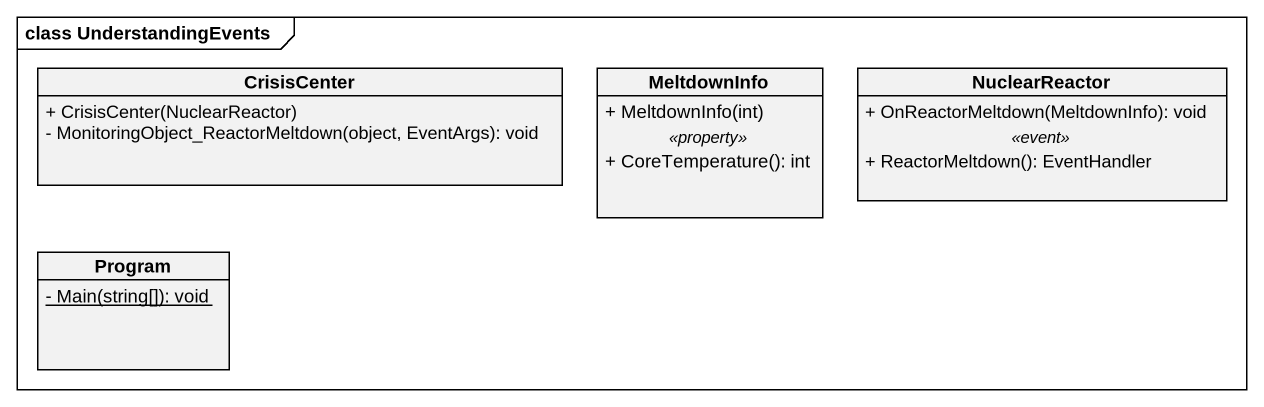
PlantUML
@startuml
mainframe class UnderstandingEvents
hide circle
hide empty members
skinparam classAttributeIconSize 0
class CrisisCenter {
  + CrisisCenter(NuclearReactor)
  - MonitoringObject_ReactorMeltdown(object, EventArgs): void
}
class MeltdownInfo {
  + MeltdownInfo(int)
  .. <<property>> ..
  + CoreTemperature(): int
}
class NuclearReactor {
  + OnReactorMeltdown(MeltdownInfo): void
  .. <<event>> ..
  + ReactorMeltdown(): EventHandler
}
class Program {
  {static} - Main(string[]): void
}
@enduml
